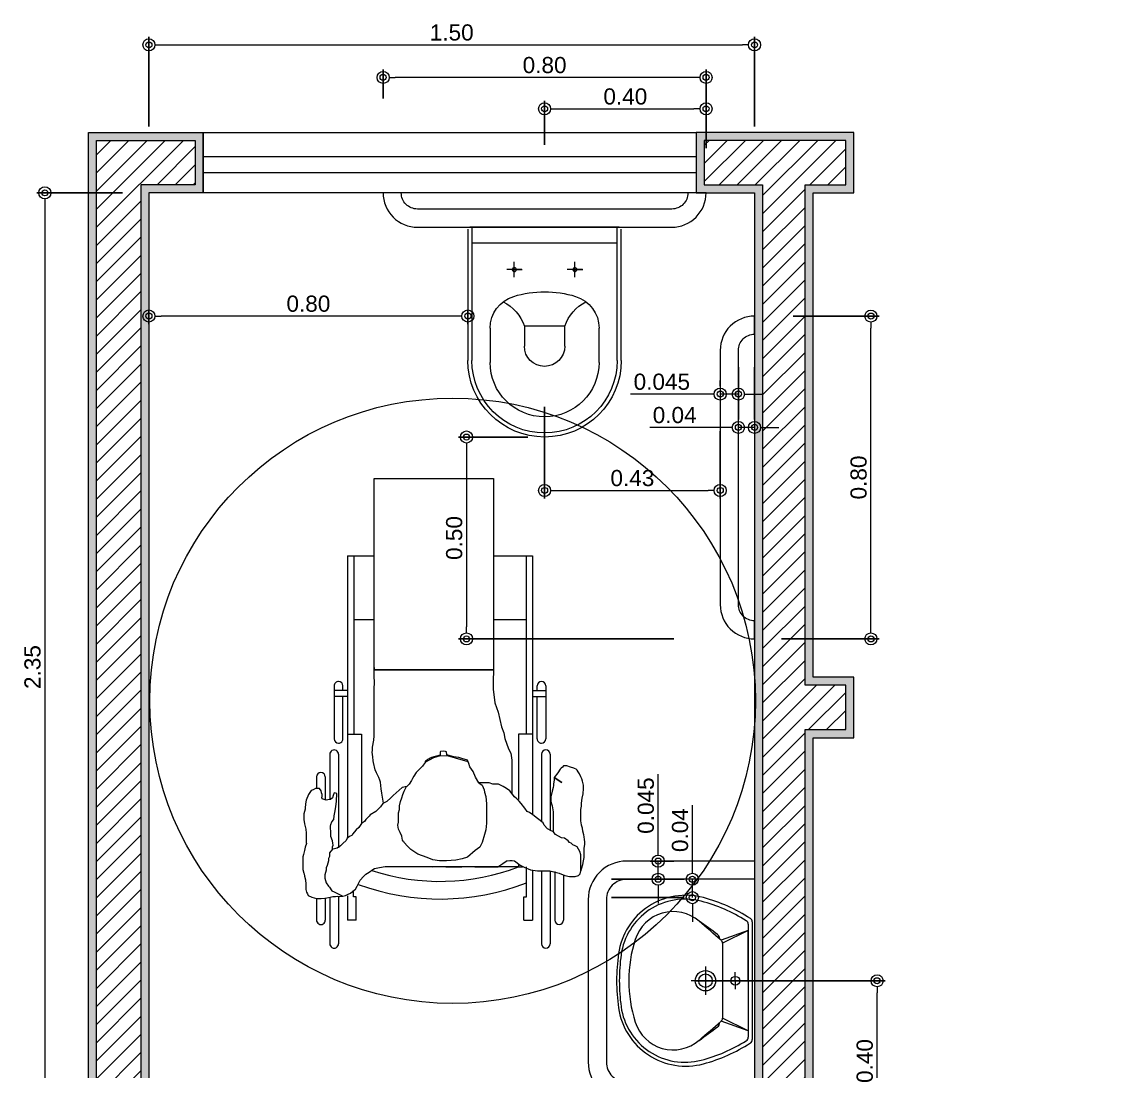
# Model space of a CAD drawing. Header units: millimetres. Extents: x 1.56 to 7.2, y 3.69 to 7.69.
# Drawn here: x 1.559 to 4.282, y 5.086 to 7.686 of the extents above; entities that cross this region are included whole.
import ezdxf

# ---------------------------------------------------------------- set-up
doc = ezdxf.new("R2010")
doc.units = ezdxf.units.MM
doc.header["$LTSCALE"] = 0.02
doc.header["$PDMODE"] = 34
doc.header["$PDSIZE"] = -3
doc.layers.add('contorno parede', color=7, linetype='Continuous', lineweight=13)
doc.layers.add('correções-01-06', color=250, linetype='Continuous', lineweight=0)
doc.styles.get("Standard").update_dxf_attribs({"font": 'ARIAL.TTF'})
doc.dimstyles.new('Copy of ISO-25', dxfattribs={"dimtxt": 0.04, "dimasz": 0.03, "dimexe": 0.02, "dimexo": 0.2, "dimgap": 0.01, "dimtad": 1, "dimzin": 1, "dimdsep": 46, "dimtxsty": 'Standard', "dimblk": 'ORIGIN2', "dimcen": 0.03, "dimadec": 0, "dimazin": 0, "dimtfac": 1, "dimtmove": 0, "dimatfit": 3, "dimldrblk": 'ORIGIN2', "dimfxl": 1, "dimlwd": 5, "dimarcsym": 0})

# ---------------------------------------------------------------- blocks, each defined once
blk = doc.blocks.new('_Origin2')
at = {"layer": 'contorno parede', "color": 0, "lineweight": -2}
blk.add_line((-0.5, 0), (-1, 0), dxfattribs=at)
for radius in [0.5, 0.25]:
    blk.add_circle((0, 0), radius, dxfattribs=at)
blk = doc.blocks.new('*D23')
at = {"layer": 'correções-01-06', "color": 0, "lineweight": -2}
for p, q in [((3.2287, 5.3098), (3.6974, 5.3098)), ((3.6215, 4.9121), (3.6974, 4.9121))]:
    blk.add_line(p, q, dxfattribs=at)
at = {"layer": 'correções-01-06', "color": 0, "lineweight": 5}
blk.add_line((3.6774, 4.9421), (3.6774, 5.2798), dxfattribs=at)
at = {"layer": 'Defpoints', "color": 0}
for p in [(3.0287, 5.3098), (3.6774, 5.3098), (3.4215, 4.9121)]:
    blk.add_point(p, dxfattribs=at)
at = {"layer": 'correções-01-06', "color": 0, "lineweight": 5, "xscale": 0.03, "yscale": 0.03, "zscale": 0.03}
for p, rotation in [((3.6774, 5.3098), 90), ((3.6774, 4.9121), 270)]:
    blk.add_blockref('_Origin2', p, dxfattribs=dict(at, rotation=rotation))
at = {"layer": 'correções-01-06', "color": 0, "lineweight": 20, "insert": (3.647, 5.1109), "char_height": 0.04, "attachment_point": 5, "rotation": 90}
blk.add_mtext('0.40', dxfattribs=at)
blk = doc.blocks.new('*D22')
at = {"layer": 'correções-01-06', "color": 0, "lineweight": -2}
for p, q in [((1.8086, 7.2621), (1.5962, 7.2621)), ((1.7709, 4.9121), (1.5962, 4.9121))]:
    blk.add_line(p, q, dxfattribs=at)
at = {"layer": 'correções-01-06', "color": 0, "lineweight": 5}
blk.add_line((1.6162, 7.2321), (1.6162, 4.9421), dxfattribs=at)
at = {"layer": 'Defpoints', "color": 0}
for p in [(2.0086, 7.2621), (1.6162, 4.9121), (1.9709, 4.9121)]:
    blk.add_point(p, dxfattribs=at)
at = {"layer": 'correções-01-06', "color": 0, "lineweight": 5, "xscale": 0.03, "yscale": 0.03, "zscale": 0.03}
for p, rotation in [((1.6162, 7.2621), 90), ((1.6162, 4.9121), 270)]:
    blk.add_blockref('_Origin2', p, dxfattribs=dict(at, rotation=rotation))
at = {"layer": 'correções-01-06', "color": 0, "lineweight": 20, "insert": (1.5857, 6.0871), "char_height": 0.04, "attachment_point": 5, "rotation": 90}
blk.add_mtext('2.35', dxfattribs=at)
blk = doc.blocks.new('*D19')
at = {"layer": 'correções-01-06', "color": 0, "lineweight": -2}
for p, q in [((3.3339, 6.8303), (3.3339, 6.7009)), ((3.3739, 6.8303), (3.3739, 6.7009))]:
    blk.add_line(p, q, dxfattribs=at)
at = {"layer": 'correções-01-06', "color": 0, "lineweight": 5}
for p, q in [((3.3039, 6.6809), (3.1142, 6.6809)), ((3.3739, 6.6809), (3.3339, 6.6809)), ((3.4039, 6.6809), (3.4339, 6.6809))]:
    blk.add_line(p, q, dxfattribs=at)
at = {"layer": 'Defpoints', "color": 0}
for p in [(3.3739, 6.6809), (3.3339, 6.6303), (3.3739, 6.6303)]:
    blk.add_point(p, dxfattribs=at)
at = {"layer": 'correções-01-06', "color": 0, "lineweight": 5, "xscale": 0.03, "yscale": 0.03, "zscale": 0.03}
blk.add_blockref('_Origin2', (3.3339, 6.6809), dxfattribs=at)
at = {"layer": 'correções-01-06', "color": 0, "lineweight": 5, "xscale": 0.03, "yscale": 0.03, "zscale": 0.03, "rotation": 180}
blk.add_blockref('_Origin2', (3.3739, 6.6809), dxfattribs=at)
at = {"layer": 'correções-01-06', "color": 0, "lineweight": 20, "insert": (3.1761, 6.7113), "char_height": 0.04, "attachment_point": 5}
blk.add_mtext('0.04', dxfattribs=at)
blk = doc.blocks.new('*D18')
at = {"layer": 'correções-01-06', "color": 0, "lineweight": -2}
for p, q in [((3.2889, 6.7974), (3.2889, 6.7835)), ((3.3339, 6.7974), (3.3339, 6.7835))]:
    blk.add_line(p, q, dxfattribs=at)
at = {"layer": 'correções-01-06', "color": 0, "lineweight": 5}
for p, q in [((3.2589, 6.7635), (3.0667, 6.7635)), ((3.3339, 6.7635), (3.2889, 6.7635)), ((3.3639, 6.7635), (3.3939, 6.7635))]:
    blk.add_line(p, q, dxfattribs=at)
at = {"layer": 'Defpoints', "color": 0}
for p in [(3.3339, 6.7635), (3.2889, 6.5974), (3.3339, 6.5974)]:
    blk.add_point(p, dxfattribs=at)
at = {"layer": 'correções-01-06', "color": 0, "lineweight": 5, "xscale": 0.03, "yscale": 0.03, "zscale": 0.03}
blk.add_blockref('_Origin2', (3.2889, 6.7635), dxfattribs=at)
at = {"layer": 'correções-01-06', "color": 0, "lineweight": 5, "xscale": 0.03, "yscale": 0.03, "zscale": 0.03, "rotation": 180}
blk.add_blockref('_Origin2', (3.3339, 6.7635), dxfattribs=at)
at = {"layer": 'correções-01-06', "color": 0, "lineweight": 20, "insert": (3.1443, 6.7939), "char_height": 0.04, "attachment_point": 5}
blk.add_mtext('0.045', dxfattribs=at)
blk = doc.blocks.new('*D17')
at = {"layer": 'correções-01-06', "color": 0, "lineweight": -2}
for p, q in [((3.4696, 6.9568), (3.6822, 6.9568)), ((3.4406, 6.1568), (3.6822, 6.1568))]:
    blk.add_line(p, q, dxfattribs=at)
at = {"layer": 'correções-01-06', "color": 0, "lineweight": 5}
blk.add_line((3.6622, 6.1868), (3.6622, 6.9268), dxfattribs=at)
at = {"layer": 'Defpoints', "color": 0}
for p in [(3.2696, 6.9568), (3.6622, 6.9568), (3.2406, 6.1568)]:
    blk.add_point(p, dxfattribs=at)
at = {"layer": 'correções-01-06', "color": 0, "lineweight": 5, "xscale": 0.03, "yscale": 0.03, "zscale": 0.03}
for p, rotation in [((3.6622, 6.9568), 90), ((3.6622, 6.1568), 270)]:
    blk.add_blockref('_Origin2', p, dxfattribs=dict(at, rotation=rotation))
at = {"layer": 'correções-01-06', "color": 0, "lineweight": 20, "insert": (3.6318, 6.5568), "char_height": 0.04, "attachment_point": 5, "rotation": 90}
blk.add_mtext('0.80', dxfattribs=at)
blk = doc.blocks.new('*D16')
at = {"layer": 'correções-01-06', "color": 0, "lineweight": -2}
for p, q in [((2.8539, 6.7321), (2.8539, 6.5047)), ((3.2889, 6.6718), (3.2889, 6.5047))]:
    blk.add_line(p, q, dxfattribs=at)
at = {"layer": 'correções-01-06', "color": 0, "lineweight": 5}
blk.add_line((2.8839, 6.5247), (3.2589, 6.5247), dxfattribs=at)
at = {"layer": 'Defpoints', "color": 0}
for p in [(2.8539, 6.9321), (3.2889, 6.8718), (3.2889, 6.5247)]:
    blk.add_point(p, dxfattribs=at)
at = {"layer": 'correções-01-06', "color": 0, "lineweight": 5, "xscale": 0.03, "yscale": 0.03, "zscale": 0.03, "rotation": 180}
blk.add_blockref('_Origin2', (2.8539, 6.5247), dxfattribs=at)
at = {"layer": 'correções-01-06', "color": 0, "lineweight": 5, "xscale": 0.03, "yscale": 0.03, "zscale": 0.03}
blk.add_blockref('_Origin2', (3.2889, 6.5247), dxfattribs=at)
at = {"layer": 'correções-01-06', "color": 0, "lineweight": 20, "insert": (3.0714, 6.5552), "char_height": 0.04, "attachment_point": 5}
blk.add_mtext('0.43', dxfattribs=at)
blk = doc.blocks.new('A$C468D35BB')
at = {"layer": 'correções-01-06'}
for p, q in [((0, 0.005), (0, 0.375)), ((0, 0.37), (0.33, 0.37)), ((0.005, 0.38), (0.33, 0.38)), ((0.04, 0.01), (0.04, 0.37)), ((0.2503, 0.325), (0.335, 0.325)), ((0.105, 0.2461), (0.105, 0.2839)), ((0.1239, 0.265), (0.0861, 0.265)), ((0.105, 0.265), (0.105, 0.2455)), ((0.245, 0.14), (0.245, 0.24)), ((0.245, 0.24), (0.295, 0.24)), ((0.295, 0.14), (0.245, 0.14)), ((0.1241, 0.115), (0.0859, 0.115)), ((0.105, 0.0959), (0.105, 0.1341)), ((0.105, 0.115), (0.105, 0.095)), ((0.335, 0.055), (0.2503, 0.055)), ((0.33, 0.01), (0, 0.01)), ((0.33, 0), (0.005, 0))]:
    blk.add_line(p, q, dxfattribs=at)
for centre in [(0.105, 0.265), (0.105, 0.115)]:
    blk.add_circle(centre, 0.005, dxfattribs=at)
for centre, radius, start, end in [((0.33, 0.19), 0.19, 270, 90), ((0.33, 0.19), 0.18, 270, 90), ((0.2503, 0.2425), 0.0825, 90, 163.0355), ((0.335, 0.19), 0.135, 270, 90), ((0.2798, 0.3408), 0.1066, 206.9395, 250.9647), ((0.4224, 0.19), 0.2624, 163.0355, 196.9645), ((0.295, 0.19), 0.05, 270, 90), ((0.2798, 0.0392), 0.1066, 109.0353, 153.0605), ((0.2503, 0.1375), 0.0825, 196.9645, 270)]:
    blk.add_arc(centre, radius, start, end, dxfattribs=at)
blk = doc.blocks.new('*D15')
at = {"layer": 'correções-01-06', "color": 0, "lineweight": -2}
for p, q in [((2.8128, 6.6571), (2.6405, 6.6571)), ((3.1739, 6.1568), (2.6405, 6.1568))]:
    blk.add_line(p, q, dxfattribs=at)
at = {"layer": 'correções-01-06', "color": 0, "lineweight": 5}
blk.add_line((2.6605, 6.6271), (2.6605, 6.1868), dxfattribs=at)
at = {"layer": 'Defpoints', "color": 0}
for p in [(3.0128, 6.6571), (2.6605, 6.1568), (3.3739, 6.1568)]:
    blk.add_point(p, dxfattribs=at)
at = {"layer": 'correções-01-06', "color": 0, "lineweight": 5, "xscale": 0.03, "yscale": 0.03, "zscale": 0.03}
for p, rotation in [((2.6605, 6.6571), 90), ((2.6605, 6.1568), 270)]:
    blk.add_blockref('_Origin2', p, dxfattribs=dict(at, rotation=rotation))
at = {"layer": 'correções-01-06', "color": 0, "lineweight": 20, "insert": (2.6301, 6.4069), "char_height": 0.04, "attachment_point": 5, "rotation": 90}
blk.add_mtext('0.50', dxfattribs=at)
blk = doc.blocks.new('*D14')
at = {"layer": 'correções-01-06', "color": 0, "lineweight": 5}
for p, q in [((3.2199, 5.5912), (3.2199, 5.7449)), ((3.2199, 5.5157), (3.2199, 5.5612)), ((3.2199, 5.4857), (3.2199, 5.4557))]:
    blk.add_line(p, q, dxfattribs=at)
at = {"layer": 'correções-01-06', "color": 0, "lineweight": -2}
for p, q in [((3.0199, 5.5612), (3.1999, 5.5612)), ((3.0199, 5.5157), (3.1999, 5.5157))]:
    blk.add_line(p, q, dxfattribs=at)
at = {"layer": 'Defpoints', "color": 0}
for p in [(3.2199, 5.5612), (3.2199, 5.5612), (3.2199, 5.5157)]:
    blk.add_point(p, dxfattribs=at)
at = {"layer": 'correções-01-06', "color": 0, "lineweight": 5, "xscale": 0.03, "yscale": 0.03, "zscale": 0.03}
for p, rotation in [((3.2199, 5.5612), 270), ((3.2199, 5.5157), 90)]:
    blk.add_blockref('_Origin2', p, dxfattribs=dict(at, rotation=rotation))
at = {"layer": 'correções-01-06', "color": 0, "lineweight": 20, "insert": (3.1895, 5.683), "char_height": 0.04, "attachment_point": 5, "rotation": 90}
blk.add_mtext('0.04', dxfattribs=at)
blk = doc.blocks.new('*D13')
at = {"layer": 'correções-01-06', "color": 0, "lineweight": 5}
for p, q in [((3.1352, 5.6362), (3.1352, 5.8214)), ((3.1352, 5.5612), (3.1352, 5.6062)), ((3.1352, 5.5312), (3.1352, 5.5012))]:
    blk.add_line(p, q, dxfattribs=at)
at = {"layer": 'correções-01-06', "color": 0, "lineweight": -2}
for p, q in [((3.1739, 5.6062), (3.1152, 5.6062)), ((3.1739, 5.5612), (3.1152, 5.5612))]:
    blk.add_line(p, q, dxfattribs=at)
at = {"layer": 'Defpoints', "color": 0}
for p in [(3.1352, 5.6062), (3.3739, 5.6062), (3.3739, 5.5612)]:
    blk.add_point(p, dxfattribs=at)
at = {"layer": 'correções-01-06', "color": 0, "lineweight": 5, "xscale": 0.03, "yscale": 0.03, "zscale": 0.03}
for p, rotation in [((3.1352, 5.6062), 270), ((3.1352, 5.5612), 90)]:
    blk.add_blockref('_Origin2', p, dxfattribs=dict(at, rotation=rotation))
at = {"layer": 'correções-01-06', "color": 0, "lineweight": 20, "insert": (3.1048, 5.7438), "char_height": 0.04, "attachment_point": 5, "rotation": 90}
blk.add_mtext('0.045', dxfattribs=at)
blk = doc.blocks.new('*D12')
at = {"layer": 'correções-01-06', "color": 0, "lineweight": -2}
for p, q in [((1.8739, 7.4263), (1.8739, 7.6489)), ((3.3739, 7.4263), (3.3739, 7.6489))]:
    blk.add_line(p, q, dxfattribs=at)
at = {"layer": 'correções-01-06', "color": 0, "lineweight": 5}
blk.add_line((1.9039, 7.6289), (3.3439, 7.6289), dxfattribs=at)
at = {"layer": 'Defpoints', "color": 0}
for p in [(3.3739, 7.6289), (1.8739, 7.2263), (3.3739, 7.2263)]:
    blk.add_point(p, dxfattribs=at)
at = {"layer": 'correções-01-06', "color": 0, "lineweight": 5, "xscale": 0.03, "yscale": 0.03, "zscale": 0.03, "rotation": 180}
blk.add_blockref('_Origin2', (1.8739, 7.6289), dxfattribs=at)
at = {"layer": 'correções-01-06', "color": 0, "lineweight": 5, "xscale": 0.03, "yscale": 0.03, "zscale": 0.03}
blk.add_blockref('_Origin2', (3.3739, 7.6289), dxfattribs=at)
at = {"layer": 'correções-01-06', "color": 0, "lineweight": 20, "insert": (2.6239, 7.6594), "char_height": 0.04, "attachment_point": 5}
blk.add_mtext('1.50', dxfattribs=at)
blk = doc.blocks.new('*D11')
at = {"layer": 'correções-01-06', "color": 0, "lineweight": -2}
for p, q in [((2.4539, 7.4963), (2.4539, 7.5682)), ((3.2539, 7.3727), (3.2539, 7.5682))]:
    blk.add_line(p, q, dxfattribs=at)
at = {"layer": 'correções-01-06', "color": 0, "lineweight": 5}
blk.add_line((3.2239, 7.5482), (2.4839, 7.5482), dxfattribs=at)
at = {"layer": 'Defpoints', "color": 0}
for p in [(2.4539, 7.5482), (2.4539, 7.2963), (3.2539, 7.1727)]:
    blk.add_point(p, dxfattribs=at)
at = {"layer": 'correções-01-06', "color": 0, "lineweight": 5, "xscale": 0.03, "yscale": 0.03, "zscale": 0.03, "rotation": 180}
blk.add_blockref('_Origin2', (2.4539, 7.5482), dxfattribs=at)
at = {"layer": 'correções-01-06', "color": 0, "lineweight": 5, "xscale": 0.03, "yscale": 0.03, "zscale": 0.03}
blk.add_blockref('_Origin2', (3.2539, 7.5482), dxfattribs=at)
at = {"layer": 'correções-01-06', "color": 0, "lineweight": 20, "insert": (2.8539, 7.5786), "char_height": 0.04, "attachment_point": 5}
blk.add_mtext('0.80', dxfattribs=at)
blk = doc.blocks.new('*D10')
at = {"layer": 'correções-01-06', "color": 0, "lineweight": -2}
for p, q in [((1.8739, 6.9721), (1.8739, 6.9369)), ((2.6639, 6.9721), (2.6639, 6.9369))]:
    blk.add_line(p, q, dxfattribs=at)
at = {"layer": 'correções-01-06', "color": 0, "lineweight": 5}
blk.add_line((2.6339, 6.9569), (1.9039, 6.9569), dxfattribs=at)
at = {"layer": 'Defpoints', "color": 0}
for p in [(1.8739, 7.1721), (2.6639, 7.1721), (1.8739, 6.9569)]:
    blk.add_point(p, dxfattribs=at)
at = {"layer": 'correções-01-06', "color": 0, "lineweight": 5, "xscale": 0.03, "yscale": 0.03, "zscale": 0.03, "rotation": 180}
blk.add_blockref('_Origin2', (1.8739, 6.9569), dxfattribs=at)
at = {"layer": 'correções-01-06', "color": 0, "lineweight": 5, "xscale": 0.03, "yscale": 0.03, "zscale": 0.03}
blk.add_blockref('_Origin2', (2.6639, 6.9569), dxfattribs=at)
at = {"layer": 'correções-01-06', "color": 0, "lineweight": 20, "insert": (2.2689, 6.9873), "char_height": 0.04, "attachment_point": 5}
blk.add_mtext('0.80', dxfattribs=at)
blk = doc.blocks.new('*D9')
at = {"layer": 'correções-01-06', "color": 0, "lineweight": -2}
for p, q in [((2.8539, 7.3814), (2.8539, 7.4904)), ((3.2539, 7.4664), (3.2539, 7.4904))]:
    blk.add_line(p, q, dxfattribs=at)
at = {"layer": 'correções-01-06', "color": 0, "lineweight": 5}
blk.add_line((2.8839, 7.4704), (3.2239, 7.4704), dxfattribs=at)
at = {"layer": 'Defpoints', "color": 0}
for p in [(3.2539, 7.4704), (3.2539, 7.2664), (2.8539, 7.1814)]:
    blk.add_point(p, dxfattribs=at)
at = {"layer": 'correções-01-06', "color": 0, "lineweight": 5, "xscale": 0.03, "yscale": 0.03, "zscale": 0.03, "rotation": 180}
blk.add_blockref('_Origin2', (2.8539, 7.4704), dxfattribs=at)
at = {"layer": 'correções-01-06', "color": 0, "lineweight": 5, "xscale": 0.03, "yscale": 0.03, "zscale": 0.03}
blk.add_blockref('_Origin2', (3.2539, 7.4704), dxfattribs=at)
at = {"layer": 'correções-01-06', "color": 0, "lineweight": 20, "insert": (3.0539, 7.5008), "char_height": 0.04, "attachment_point": 5}
blk.add_mtext('0.40', dxfattribs=at)

msp = doc.modelspace()

# ---------------------------------------------------------------- hatches: boundary and pattern name
at = {"layer": 'correções-01-06', "lineweight": 20}
h = msp.add_hatch(dxfattribs=at)
h.set_pattern_fill('ANSI31', color=256, scale=0.01, style=0)
h.set_pattern_definition([(45, (33.338165, -28.491035), (-0.02245064, 0.02245064), [])])
h.paths.add_polyline_path([(3.4995, 7.2821), (3.5999, 7.2821), (3.5999, 7.3921), (3.2494, 7.3921), (3.2494, 7.2821), (3.3939, 7.2821), (3.3939, 4.8921), (2.9409, 4.8921), (2.9409, 4.7821), (3.5999, 4.7821), (3.5999, 4.8921), (3.4995, 4.8921), (3.4995, 5.9321), (3.5999, 5.9321), (3.5999, 6.0421), (3.4995, 6.0421)])
h.paths.add_polyline_path([(1.8539, 7.2821), (1.9886, 7.2821), (1.9886, 7.3921), (1.7439, 7.3921), (1.7439, 4.7821), (1.9009, 4.7821), (1.9009, 4.8921), (1.8539, 4.8921)])
h.paths.add_polyline_path([(4.4885, 6.3426), (4.3785, 6.3426), (4.3785, 4.3826), (4.4885, 4.3826)])
h.paths.add_polyline_path([(4.4885, 7.5426), (4.3785, 7.5426), (4.3785, 6.9826), (4.4885, 6.9826)])
h.paths.add_polyline_path([(6.9885, 7.6426), (4.3785, 7.6426), (4.3785, 7.5826), (6.9885, 7.5826)])
h.paths.add_polyline_path([(6.9885, 7.5426), (6.8785, 7.5426), (6.8785, 4.3826), (6.9885, 4.3826)])
h.paths.add_polyline_path([(6.9885, 4.3426), (4.3785, 4.3426), (4.3785, 4.2826), (6.9885, 4.2826)])
h = msp.add_hatch(color=256, dxfattribs=at)
h.paths.add_polyline_path([(2.0086, 7.4121), (1.7239, 7.4121), (1.7239, 4.7621), (1.9209, 4.7621), (1.9209, 4.9121), (1.8739, 4.9121), (1.8739, 7.2621), (2.0086, 7.2621)])
h.paths.add_polyline_path([(1.9886, 7.2821), (1.8539, 7.2821), (1.8539, 4.8921), (1.9009, 4.8921), (1.9009, 4.7821), (1.7439, 4.7821), (1.7439, 7.3921), (1.9886, 7.3921)], flags=16)
h = msp.add_hatch(color=256, dxfattribs=at)
h.paths.add_polyline_path([(3.6199, 7.4121), (3.2294, 7.4121), (3.2294, 7.2621), (3.2539, 7.2621), (3.3739, 7.2621), (3.3739, 6.0627, -0.019745), (3.3762, 6.0035, -0.019745), (3.3739, 5.9443), (3.3739, 4.9121), (2.9209, 4.9121), (2.9209, 4.7621), (3.6199, 4.7621), (3.6199, 4.9121), (3.5195, 4.9121), (3.5195, 5.9121), (3.6199, 5.9121), (3.6199, 6.0621), (3.5195, 6.0621), (3.5195, 7.2621), (3.6199, 7.2621)])
h.paths.add_polyline_path([(3.5999, 7.3921), (3.5999, 7.2821), (3.4995, 7.2821), (3.4995, 6.0421), (3.5999, 6.0421), (3.5999, 5.9321), (3.4995, 5.9321), (3.4995, 4.8921), (3.5999, 4.8921), (3.5999, 4.7821), (2.9409, 4.7821), (2.9409, 4.8921), (3.3939, 4.8921), (3.3939, 7.2821), (3.2494, 7.2821), (3.2494, 7.3921)], flags=16)

# ---------------------------------------------------------------- linework, layer by layer
for p, q in [((2.432, 6.5545), (2.7274, 6.5545)), ((2.432, 6.0806), (2.432, 6.5545)), ((2.7274, 6.5545), (2.7274, 6.0806)), ((2.3655, 6.3624), (2.3655, 6.0292)), ((2.3655, 6.3624), (2.432, 6.3624)), ((2.3818, 6.3624), (2.3818, 5.9208)), ((2.7274, 6.3624), (2.8243, 6.3624)), ((2.808, 6.3624), (2.808, 5.9208)), ((2.8243, 6.3624), (2.8243, 6.0292)), ((2.432, 6.204), (2.3818, 6.204)), ((2.808, 6.204), (2.7274, 6.204)), ((2.432, 6.0862), (2.4322, 6.0805)), ((2.432, 6.0749), (2.432, 6.0862)), ((2.7274, 6.0806), (2.432, 6.0806)), ((2.432, 6.0635), (2.432, 6.0749)), ((2.4322, 6.0805), (2.4494, 6.0805)), ((2.4494, 6.0805), (2.4657, 6.0805)), ((2.4657, 6.0805), (2.5065, 6.0805)), ((2.5065, 6.0805), (2.5419, 6.0805)), ((2.5419, 6.0805), (2.5536, 6.0805)), ((2.5536, 6.0805), (2.5629, 6.0805)), ((2.5629, 6.0805), (2.5797, 6.0806)), ((2.5797, 6.0806), (2.7274, 6.0806)), ((2.7273, 6.0713), (2.7269, 6.0601)), ((2.7274, 6.0806), (2.7271, 6.0766)), ((2.7271, 6.0766), (2.7273, 6.0713)), ((2.4325, 6.0494), (2.432, 6.0635)), ((2.432, 6.0323), (2.4325, 6.0494)), ((2.7269, 6.0445), (2.7264, 6.0322)), ((2.7269, 6.0601), (2.7269, 6.0541)), ((2.7269, 6.0541), (2.7269, 6.0445)), ((2.3327, 6.0402), (2.3327, 5.9091)), ((2.3655, 6.0292), (2.3327, 6.0292)), ((2.3545, 6.0292), (2.3545, 6.0402)), ((2.3655, 6.0292), (2.3655, 5.8905)), ((2.432, 6.0238), (2.432, 6.0323)), ((2.432, 6.0068), (2.432, 6.0238)), ((2.7264, 6.0322), (2.7303, 5.9983)), ((2.8243, 6.0292), (2.8243, 5.8241)), ((2.8243, 6.0292), (2.8571, 6.0292)), ((2.8352, 6.0292), (2.8352, 6.0402)), ((2.8571, 6.0402), (2.8571, 5.9091)), ((2.3655, 6.0141), (2.3327, 6.0141)), ((2.3545, 5.9091), (2.3545, 6.0141)), ((2.432, 5.9926), (2.432, 6.0068)), ((2.432, 5.9756), (2.432, 5.9926)), ((2.7303, 5.9983), (2.7388, 5.9756)), ((2.8243, 6.0141), (2.8571, 6.0141)), ((2.8352, 5.9091), (2.8352, 6.0141)), ((2.432, 5.9642), (2.432, 5.9756)), ((2.432, 5.9557), (2.432, 5.9642)), ((2.7388, 5.9756), (2.7473, 5.9387)), ((2.432, 5.9415), (2.432, 5.9557)), ((2.432, 5.9358), (2.432, 5.9415)), ((2.432, 5.9245), (2.432, 5.9358)), ((2.7473, 5.9387), (2.753, 5.9245)), ((2.3655, 5.9208), (2.4007, 5.9208)), ((2.4007, 5.9208), (2.4007, 5.9045)), ((2.4007, 5.907), (2.4007, 5.6992)), ((2.431, 5.9063), (2.4321, 5.917)), ((2.4321, 5.917), (2.432, 5.9245)), ((2.753, 5.9245), (2.7558, 5.9103)), ((2.7558, 5.9103), (2.7644, 5.8847)), ((2.7891, 5.9208), (2.7891, 5.7586)), ((2.8243, 5.9208), (2.7891, 5.9208)), ((2.3655, 5.8905), (2.3655, 5.8227)), ((2.4272, 5.8762), (2.4277, 5.8802)), ((2.4277, 5.8883), (2.431, 5.9063)), ((2.4277, 5.8802), (2.4277, 5.8883)), ((2.7644, 5.8847), (2.77, 5.8734)), ((2.3218, 5.8709), (2.3218, 5.8577)), ((2.3218, 5.8586), (2.3218, 5.7589)), ((2.3436, 5.8709), (2.3436, 5.8512)), ((2.3436, 5.8586), (2.3436, 5.6393)), ((2.4285, 5.8649), (2.4272, 5.8762)), ((2.4292, 5.8544), (2.4285, 5.8649)), ((2.4298, 5.8508), (2.4292, 5.8544)), ((2.5581, 5.851), (2.5796, 5.8626)), ((2.5591, 5.854), (2.5582, 5.8537)), ((2.5582, 5.8537), (2.5582, 5.8509)), ((2.5616, 5.8552), (2.5591, 5.854)), ((2.564, 5.8577), (2.5616, 5.8552)), ((2.5677, 5.8597), (2.564, 5.8577)), ((2.5706, 5.8617), (2.5677, 5.8597)), ((2.5739, 5.863), (2.5706, 5.8617)), ((2.5952, 5.8691), (2.5739, 5.863)), ((2.5796, 5.8626), (2.5964, 5.8679)), ((2.5961, 5.8782), (2.5951, 5.8764)), ((2.5951, 5.8764), (2.5951, 5.8735)), ((2.5951, 5.8735), (2.5952, 5.8691)), ((2.6034, 5.8789), (2.5961, 5.8782)), ((2.5964, 5.8679), (2.6147, 5.8669)), ((2.6086, 5.8779), (2.6034, 5.8789)), ((2.6112, 5.8772), (2.6086, 5.8779)), ((2.6119, 5.8699), (2.6112, 5.8772)), ((2.6177, 5.8679), (2.6119, 5.8699)), ((2.6147, 5.8669), (2.6326, 5.8623)), ((2.6291, 5.865), (2.6177, 5.8679)), ((2.6412, 5.8627), (2.6291, 5.865)), ((2.6326, 5.8623), (2.6642, 5.8531)), ((2.6492, 5.8608), (2.6412, 5.8627)), ((2.6631, 5.8565), (2.6492, 5.8608)), ((2.6659, 5.8481), (2.6631, 5.8565)), ((2.77, 5.8734), (2.7729, 5.8564)), ((2.7729, 5.8564), (2.7729, 5.8479)), ((2.8462, 5.8709), (2.8462, 5.8421)), ((2.868, 5.8709), (2.868, 5.819)), ((2.3655, 5.8333), (2.3655, 5.663)), ((2.4345, 5.8323), (2.4298, 5.8508)), ((2.4377, 5.8252), (2.4345, 5.8323)), ((2.5355, 5.8254), (2.5299, 5.8169)), ((2.5384, 5.8282), (2.5355, 5.8254)), ((2.5469, 5.8367), (2.5384, 5.8282)), ((2.5512, 5.8413), (2.5469, 5.8367)), ((2.5531, 5.8441), (2.5512, 5.8413)), ((2.5582, 5.8509), (2.5531, 5.8441)), ((2.6688, 5.8396), (2.6659, 5.8481)), ((2.6773, 5.8282), (2.6688, 5.8396)), ((2.6829, 5.8141), (2.6773, 5.8282)), ((2.7729, 5.8479), (2.7729, 5.8365)), ((2.7729, 5.8365), (2.7729, 5.8252)), ((2.8243, 5.8261), (2.8243, 5.7209)), ((2.8462, 5.8429), (2.8462, 5.704)), ((2.868, 5.8261), (2.868, 5.6823)), ((2.8922, 5.8337), (2.8865, 5.8252)), ((2.895, 5.8365), (2.8922, 5.8337)), ((2.8979, 5.8393), (2.895, 5.8365)), ((2.9007, 5.8422), (2.8979, 5.8393)), ((2.9092, 5.8422), (2.9007, 5.8422)), ((2.9178, 5.8393), (2.9092, 5.8422)), ((2.9263, 5.8365), (2.9178, 5.8393)), ((2.9277, 5.8358), (2.9263, 5.8365)), ((2.932, 5.8337), (2.9277, 5.8358)), ((2.9345, 5.8315), (2.932, 5.8337)), ((2.9372, 5.8272), (2.9345, 5.8315)), ((2.9405, 5.8223), (2.9372, 5.8272)), ((2.289, 5.8148), (2.289, 5.7872)), ((2.3108, 5.8147), (2.3108, 5.7577)), ((2.4434, 5.8138), (2.4377, 5.8252)), ((2.4455, 5.8068), (2.4434, 5.8138)), ((2.4471, 5.8019), (2.4455, 5.8068)), ((2.449, 5.7854), (2.4471, 5.8019)), ((2.5242, 5.8056), (2.5185, 5.7971)), ((2.527, 5.8112), (2.5242, 5.8056)), ((2.5299, 5.8169), (2.527, 5.8112)), ((2.6914, 5.7999), (2.6829, 5.8141)), ((2.6914, 5.7999), (2.6991, 5.7948)), ((2.7028, 5.7999), (2.6914, 5.7999)), ((2.7169, 5.7999), (2.7028, 5.7999)), ((2.7255, 5.7971), (2.7169, 5.7999)), ((2.7729, 5.8252), (2.7729, 5.8195)), ((2.7729, 5.8195), (2.7729, 5.811)), ((2.7729, 5.811), (2.7729, 5.8024)), ((2.7729, 5.8024), (2.7729, 5.7968)), ((2.8775, 5.8067), (2.8759, 5.7975)), ((2.878, 5.8138), (2.8775, 5.8067)), ((2.8865, 5.8252), (2.878, 5.8138)), ((2.8965, 5.8009), (2.878, 5.8138)), ((2.878, 5.8138), (2.8965, 5.8009)), ((2.9436, 5.8147), (2.9405, 5.8223)), ((2.9441, 5.8133), (2.9436, 5.8147)), ((2.9459, 5.8105), (2.9441, 5.8133)), ((2.9478, 5.8043), (2.9459, 5.8105)), ((2.9501, 5.794), (2.9478, 5.8043)), ((2.2691, 5.7716), (2.2634, 5.7574)), ((2.2754, 5.7815), (2.2691, 5.7716)), ((2.2805, 5.7829), (2.2754, 5.7815)), ((2.2861, 5.7858), (2.2805, 5.7829)), ((2.289, 5.7858), (2.2861, 5.7858)), ((2.2918, 5.7858), (2.289, 5.7858)), ((2.2946, 5.7858), (2.2918, 5.7858)), ((2.2966, 5.7863), (2.2946, 5.7858)), ((2.3003, 5.7801), (2.2966, 5.7863)), ((2.3014, 5.776), (2.3003, 5.7801)), ((2.3014, 5.7753), (2.3014, 5.776)), ((2.3031, 5.7716), (2.3014, 5.7753)), ((2.3031, 5.7659), (2.3031, 5.7716)), ((2.3331, 5.7756), (2.33, 5.7687)), ((2.3391, 5.7739), (2.3331, 5.7756)), ((2.3389, 5.7544), (2.3391, 5.7739)), ((2.4507, 5.7745), (2.449, 5.7854)), ((2.4553, 5.7499), (2.4507, 5.7745)), ((2.5015, 5.7886), (2.4789, 5.7688)), ((2.5002, 5.7627), (2.503, 5.7712)), ((2.5129, 5.7914), (2.5015, 5.7886)), ((2.503, 5.7712), (2.5059, 5.7797)), ((2.5059, 5.7797), (2.5115, 5.7911)), ((2.5185, 5.7971), (2.5129, 5.7914)), ((2.6991, 5.7948), (2.7042, 5.783)), ((2.7042, 5.783), (2.7047, 5.7769)), ((2.7047, 5.7769), (2.7084, 5.7662)), ((2.7396, 5.7971), (2.7255, 5.7971)), ((2.751, 5.7914), (2.7396, 5.7971)), ((2.7595, 5.7858), (2.751, 5.7914)), ((2.768, 5.7801), (2.7595, 5.7858)), ((2.7793, 5.7659), (2.768, 5.7801)), ((2.7729, 5.7968), (2.7729, 5.7826)), ((2.7729, 5.7826), (2.7729, 5.7712)), ((2.8723, 5.7797), (2.8695, 5.7656)), ((2.8751, 5.7883), (2.8723, 5.7797)), ((2.8756, 5.7936), (2.8751, 5.7883)), ((2.8759, 5.7975), (2.8756, 5.7936)), ((2.9467, 5.7619), (2.9492, 5.7729)), ((2.9492, 5.7729), (2.9495, 5.778)), ((2.9495, 5.778), (2.9501, 5.7809)), ((2.9503, 5.7912), (2.9501, 5.794)), ((2.9501, 5.7809), (2.9503, 5.7912)), ((2.2618, 5.748), (2.2606, 5.7376)), ((2.2634, 5.7574), (2.2618, 5.748)), ((2.3021, 5.7644), (2.3031, 5.7659)), ((2.3031, 5.7603), (2.3021, 5.7644)), ((2.3131, 5.7569), (2.3031, 5.7603)), ((2.3172, 5.7583), (2.3131, 5.7569)), ((2.3235, 5.7592), (2.3172, 5.7583)), ((2.3286, 5.7631), (2.3235, 5.7592)), ((2.33, 5.7687), (2.3286, 5.7631)), ((2.3358, 5.7357), (2.3374, 5.7472)), ((2.3374, 5.7472), (2.3389, 5.7544)), ((2.4533, 5.7489), (2.4477, 5.7404)), ((2.4631, 5.754), (2.4533, 5.7489)), ((2.4732, 5.7631), (2.4631, 5.754)), ((2.4789, 5.7688), (2.4732, 5.7631)), ((2.4945, 5.7429), (2.4973, 5.7542)), ((2.4973, 5.7542), (2.5002, 5.7627)), ((2.7084, 5.7662), (2.7104, 5.7485)), ((2.7104, 5.7485), (2.7104, 5.74)), ((2.785, 5.7603), (2.7793, 5.7659)), ((2.7906, 5.7546), (2.785, 5.7603)), ((2.7963, 5.7489), (2.7906, 5.7546)), ((2.8048, 5.7376), (2.7963, 5.7489)), ((2.8695, 5.7656), (2.8695, 5.7599)), ((2.8695, 5.7599), (2.8695, 5.7542)), ((2.8695, 5.7542), (2.8712, 5.7481)), ((2.8712, 5.7481), (2.8723, 5.7429)), ((2.9451, 5.7494), (2.9467, 5.7619)), ((2.9451, 5.7424), (2.9451, 5.7494)), ((2.2578, 5.7235), (2.2576, 5.7094)), ((2.2606, 5.7348), (2.2578, 5.7235)), ((2.2606, 5.7376), (2.2606, 5.7348)), ((2.3315, 5.7093), (2.3331, 5.7184)), ((2.3331, 5.7184), (2.3343, 5.7263)), ((2.3343, 5.7263), (2.3358, 5.7357)), ((2.4193, 5.7178), (2.4108, 5.7093)), ((2.4222, 5.7206), (2.4193, 5.7178)), ((2.4363, 5.7291), (2.4222, 5.7206)), ((2.442, 5.7348), (2.4363, 5.7291)), ((2.4477, 5.7404), (2.442, 5.7348)), ((2.4917, 5.7258), (2.4945, 5.7343)), ((2.4917, 5.7173), (2.4917, 5.7258)), ((2.4917, 5.7031), (2.4917, 5.7173)), ((2.4945, 5.7343), (2.4945, 5.7429)), ((2.7104, 5.74), (2.7104, 5.7201)), ((2.7104, 5.7201), (2.7104, 5.7003)), ((2.8105, 5.7291), (2.8048, 5.7376)), ((2.8162, 5.7263), (2.8105, 5.7291)), ((2.8247, 5.7206), (2.8162, 5.7263)), ((2.836, 5.7121), (2.8247, 5.7206)), ((2.8723, 5.7429), (2.8751, 5.7287)), ((2.8751, 5.7287), (2.8751, 5.7258)), ((2.8751, 5.7258), (2.8751, 5.7201)), ((2.8751, 5.7201), (2.8751, 5.7145)), ((2.9433, 5.7343), (2.9451, 5.7424)), ((2.9433, 5.7173), (2.9433, 5.7343)), ((2.9434, 5.7048), (2.9433, 5.7173)), ((2.2576, 5.7094), (2.2589, 5.6984)), ((2.2589, 5.6984), (2.2606, 5.6923)), ((2.2606, 5.6923), (2.2624, 5.6855)), ((2.3238, 5.6927), (2.3242, 5.6967)), ((2.3238, 5.6869), (2.3238, 5.6927)), ((2.3242, 5.6967), (2.3269, 5.7033)), ((2.3269, 5.7033), (2.3315, 5.7093)), ((2.4006, 5.6994), (2.3935, 5.6892)), ((2.4076, 5.7046), (2.4006, 5.6994)), ((2.4108, 5.7093), (2.4076, 5.7046)), ((2.4904, 5.6957), (2.4917, 5.7031)), ((2.492, 5.6856), (2.4904, 5.6957)), ((2.7104, 5.7003), (2.7084, 5.6839)), ((2.8502, 5.7008), (2.836, 5.7121)), ((2.853, 5.6951), (2.8502, 5.7008)), ((2.8615, 5.6866), (2.853, 5.6951)), ((2.8751, 5.7145), (2.8751, 5.706)), ((2.8751, 5.706), (2.8751, 5.7003)), ((2.8751, 5.7003), (2.8751, 5.6946)), ((2.8751, 5.6946), (2.8751, 5.6889)), ((2.9449, 5.7018), (2.9434, 5.7048)), ((2.9452, 5.6949), (2.9449, 5.7018)), ((2.9479, 5.6877), (2.9452, 5.6949)), ((2.2624, 5.6855), (2.2634, 5.6753)), ((2.2634, 5.6753), (2.2634, 5.6668)), ((2.2634, 5.6668), (2.2634, 5.6612)), ((2.3242, 5.6803), (2.3238, 5.6869)), ((2.3247, 5.6683), (2.3242, 5.6803)), ((2.3247, 5.6669), (2.3247, 5.6683)), ((2.3282, 5.6567), (2.3247, 5.6669)), ((2.3652, 5.6628), (2.3626, 5.6577)), ((2.3723, 5.668), (2.3652, 5.6628)), ((2.3768, 5.6697), (2.3723, 5.668)), ((2.3781, 5.6731), (2.3768, 5.6697)), ((2.3871, 5.6834), (2.3781, 5.6731)), ((2.3935, 5.6892), (2.3871, 5.6834)), ((2.4962, 5.6772), (2.492, 5.6856)), ((2.5004, 5.668), (2.4962, 5.6772)), ((2.5021, 5.6579), (2.5004, 5.668)), ((2.7047, 5.6719), (2.6991, 5.652)), ((2.7084, 5.6839), (2.7047, 5.6719)), ((2.87, 5.681), (2.8615, 5.6866)), ((2.875, 5.6796), (2.87, 5.681)), ((2.8751, 5.6889), (2.875, 5.6796)), ((2.8813, 5.6725), (2.875, 5.6796)), ((2.8955, 5.664), (2.8813, 5.6725)), ((2.9036, 5.6632), (2.8955, 5.664)), ((2.9122, 5.6568), (2.9036, 5.6632)), ((2.949, 5.6804), (2.9479, 5.6877)), ((2.951, 5.6712), (2.949, 5.6804)), ((2.9518, 5.6662), (2.951, 5.6712)), ((2.9529, 5.6596), (2.9518, 5.6662)), ((2.2606, 5.6404), (2.2596, 5.6329)), ((2.2638, 5.6497), (2.2606, 5.6404)), ((2.2634, 5.6612), (2.2634, 5.6527)), ((2.2634, 5.6527), (2.2638, 5.6497)), ((2.3286, 5.6357), (2.3212, 5.6265)), ((2.3296, 5.6509), (2.3282, 5.6567)), ((2.3286, 5.6413), (2.33, 5.6461)), ((2.3286, 5.6357), (2.3286, 5.6413)), ((2.3339, 5.6366), (2.3286, 5.6357)), ((2.33, 5.6461), (2.3296, 5.6509)), ((2.34, 5.6385), (2.3339, 5.6366)), ((2.3485, 5.6442), (2.34, 5.6385)), ((2.3541, 5.6498), (2.3485, 5.6442)), ((2.3626, 5.6577), (2.3541, 5.6498)), ((2.5047, 5.6545), (2.5021, 5.6579)), ((2.5055, 5.6554), (2.5047, 5.6545)), ((2.5059, 5.652), (2.5055, 5.6554)), ((2.5144, 5.6435), (2.5059, 5.652)), ((2.5229, 5.635), (2.5144, 5.6435)), ((2.5399, 5.6237), (2.5229, 5.635)), ((2.6933, 5.6407), (2.682, 5.6322)), ((2.6991, 5.652), (2.6933, 5.6407)), ((2.9154, 5.6527), (2.9122, 5.6568)), ((2.92, 5.6503), (2.9154, 5.6527)), ((2.9236, 5.6468), (2.92, 5.6503)), ((2.9295, 5.6442), (2.9236, 5.6468)), ((2.9343, 5.6418), (2.9295, 5.6442)), ((2.938, 5.6357), (2.9343, 5.6418)), ((2.9409, 5.63), (2.938, 5.6357)), ((2.9522, 5.6377), (2.9535, 5.6481)), ((2.9522, 5.6322), (2.9522, 5.6377)), ((2.9535, 5.6542), (2.9529, 5.6596)), ((2.9535, 5.6481), (2.9535, 5.6542)), ((2.2565, 5.623), (2.2548, 5.6166)), ((2.2548, 5.6166), (2.2549, 5.6102)), ((2.2549, 5.6102), (2.2549, 5.5989)), ((2.2596, 5.6329), (2.2565, 5.623)), ((2.3212, 5.618), (2.3184, 5.6123)), ((2.3184, 5.6123), (2.3184, 5.6066)), ((2.3212, 5.6265), (2.3212, 5.6237)), ((2.3212, 5.6237), (2.3212, 5.618)), ((2.5627, 5.6151), (2.5399, 5.6237)), ((2.5769, 5.6095), (2.5627, 5.6151)), ((2.5939, 5.6066), (2.5769, 5.6095)), ((2.6344, 5.6084), (2.611, 5.6066)), ((2.6495, 5.6117), (2.6344, 5.6084)), ((2.663, 5.6159), (2.6495, 5.6117)), ((2.682, 5.6322), (2.663, 5.6159)), ((2.7611, 5.6071), (2.7676, 5.608)), ((2.7676, 5.608), (2.7737, 5.608)), ((2.7737, 5.608), (2.7793, 5.6067)), ((2.9437, 5.6215), (2.9409, 5.63)), ((2.9437, 5.6102), (2.9437, 5.6215)), ((2.9437, 5.5989), (2.9437, 5.6102)), ((2.9506, 5.6065), (2.9518, 5.6151)), ((2.9518, 5.6237), (2.9522, 5.6322)), ((2.9518, 5.6151), (2.9518, 5.6237)), ((2.2549, 5.5989), (2.2549, 5.5904)), ((2.2549, 5.5904), (2.2555, 5.5854)), ((2.2555, 5.5854), (2.2578, 5.5762)), ((2.3127, 5.5839), (2.3099, 5.5726)), ((2.3155, 5.5953), (2.3127, 5.5896)), ((2.3127, 5.5896), (2.3127, 5.5839)), ((2.3184, 5.6066), (2.3155, 5.5953)), ((2.4193, 5.579), (2.4285, 5.5851)), ((2.4285, 5.5851), (2.4323, 5.5882)), ((2.4323, 5.5882), (2.4448, 5.5904)), ((2.4448, 5.5904), (2.459, 5.5932)), ((2.459, 5.5932), (2.4817, 5.5932)), ((2.4817, 5.5932), (2.4987, 5.5932)), ((2.4987, 5.5932), (2.5129, 5.5932)), ((2.5129, 5.5932), (2.5299, 5.5932)), ((2.5299, 5.5932), (2.5412, 5.5932)), ((2.5412, 5.5932), (2.5526, 5.5932)), ((2.5526, 5.5932), (2.5667, 5.5932)), ((2.7891, 5.5919), (2.5636, 5.5919)), ((2.5667, 5.5932), (2.5761, 5.5918)), ((2.5761, 5.5918), (2.5946, 5.593)), ((2.611, 5.6066), (2.5939, 5.6066)), ((2.5946, 5.593), (2.6089, 5.5924)), ((2.6089, 5.5924), (2.6251, 5.5924)), ((2.6251, 5.5924), (2.649, 5.5924)), ((2.649, 5.5924), (2.6699, 5.593)), ((2.6699, 5.593), (2.6813, 5.5924)), ((2.6813, 5.5924), (2.6974, 5.5918)), ((2.6974, 5.5918), (2.7135, 5.5918)), ((2.7135, 5.5918), (2.7297, 5.5924)), ((2.7297, 5.5924), (2.7381, 5.5924)), ((2.7381, 5.5924), (2.7506, 5.6002)), ((2.7506, 5.6002), (2.7611, 5.6076)), ((2.7793, 5.6067), (2.7936, 5.5959)), ((2.7891, 5.5993), (2.7891, 5.5919)), ((2.7891, 5.5919), (2.7988, 5.5919)), ((2.7936, 5.5959), (2.8036, 5.5911)), ((2.8036, 5.5911), (2.819, 5.5847)), ((2.8088, 5.5179), (2.8088, 5.5919)), ((2.819, 5.5847), (2.836, 5.5819)), ((2.8243, 5.5819), (2.8243, 5.46)), ((2.836, 5.5819), (2.853, 5.5819)), ((2.8462, 5.5819), (2.8462, 5.4014)), ((2.853, 5.5819), (2.8672, 5.5819)), ((2.8672, 5.5819), (2.8898, 5.5762)), ((2.868, 5.5819), (2.868, 5.4014)), ((2.8789, 5.5806), (2.8789, 5.46)), ((2.9422, 5.5747), (2.9437, 5.5819)), ((2.9433, 5.5811), (2.9462, 5.5896)), ((2.9437, 5.5904), (2.9437, 5.5989)), ((2.9437, 5.5875), (2.9437, 5.5904)), ((2.9437, 5.5819), (2.9437, 5.5875)), ((2.9462, 5.5896), (2.949, 5.5981)), ((2.949, 5.5981), (2.9506, 5.6065)), ((2.2578, 5.5762), (2.2584, 5.5748)), ((2.2584, 5.5748), (2.2589, 5.569)), ((2.2589, 5.569), (2.2617, 5.5598)), ((2.2617, 5.5598), (2.2624, 5.5492)), ((2.3099, 5.5726), (2.3099, 5.5641)), ((2.3099, 5.5641), (2.3127, 5.5527)), ((2.39, 5.5444), (2.3969, 5.559)), ((2.3969, 5.559), (2.4052, 5.5677)), ((2.4052, 5.5677), (2.4108, 5.5736)), ((2.4108, 5.5736), (2.4193, 5.579)), ((2.8898, 5.5762), (2.904, 5.5705)), ((2.9008, 5.5718), (2.9008, 5.46)), ((2.904, 5.5705), (2.9154, 5.5677)), ((2.9154, 5.5677), (2.9295, 5.5677)), ((2.9295, 5.5677), (2.938, 5.5705)), ((2.938, 5.5705), (2.9422, 5.5747)), ((2.2624, 5.5492), (2.2627, 5.54)), ((2.2627, 5.54), (2.2627, 5.5356)), ((2.2627, 5.5356), (2.2641, 5.5289)), ((2.2641, 5.5289), (2.2663, 5.5252)), ((2.3127, 5.5527), (2.3184, 5.5442)), ((2.3184, 5.5442), (2.3212, 5.5414)), ((2.3212, 5.5414), (2.3269, 5.5328)), ((2.3269, 5.5328), (2.3326, 5.53)), ((2.3326, 5.53), (2.3538, 5.5194)), ((2.3677, 5.5244), (2.3731, 5.5267)), ((2.3731, 5.5267), (2.3823, 5.5344)), ((2.381, 5.5179), (2.381, 5.5333)), ((2.3823, 5.5344), (2.3853, 5.5366)), ((2.3853, 5.5366), (2.39, 5.5444)), ((2.2663, 5.5252), (2.2682, 5.5207)), ((2.2682, 5.5207), (2.2776, 5.5167)), ((2.2776, 5.5167), (2.2832, 5.5155)), ((2.2832, 5.5155), (2.289, 5.5139)), ((2.289, 5.5139), (2.2918, 5.5139)), ((2.289, 5.5139), (2.289, 5.46)), ((2.2918, 5.5139), (2.3003, 5.5139)), ((2.3003, 5.5139), (2.31, 5.5145)), ((2.31, 5.5145), (2.3146, 5.5152)), ((2.3108, 5.5145), (2.3108, 5.46)), ((2.3146, 5.5152), (2.323, 5.5167)), ((2.3218, 5.5164), (2.3218, 5.4014)), ((2.323, 5.5167), (2.3297, 5.5184)), ((2.3297, 5.5184), (2.3364, 5.5189)), ((2.3364, 5.5189), (2.3416, 5.5191)), ((2.3416, 5.5191), (2.3458, 5.5189)), ((2.3436, 5.5194), (2.3436, 5.4014)), ((2.3458, 5.5189), (2.3538, 5.5194)), ((2.3538, 5.5194), (2.3607, 5.5207)), ((2.3607, 5.5207), (2.3677, 5.5244)), ((2.3655, 5.5204), (2.3655, 5.46)), ((2.3873, 5.5179), (2.381, 5.5179)), ((2.3873, 5.46), (2.3873, 5.5179)), ((2.8025, 5.46), (2.8025, 5.5179)), ((2.8025, 5.5179), (2.8088, 5.5179)), ((2.3873, 5.46), (2.3655, 5.46)), ((2.8025, 5.46), (2.8243, 5.46)), ((3.3582, 5.45), (3.3582, 5.1855)), ((3.3683, 5.4555), (3.3683, 5.164)), ((3.3582, 5.4341), (3.2909, 5.4102)), ((3.3582, 5.4341), (3.2944, 5.4027)), ((3.3582, 5.3098), (3.3582, 5.4341)), ((3.2944, 5.4027), (3.2944, 5.2169)), ((3.2524, 5.3451), (3.2524, 5.2745)), ((3.2876, 5.3098), (3.2171, 5.3098)), ((3.3473, 5.3098), (3.3053, 5.3098)), ((3.3263, 5.3098), (3.3263, 5.3308)), ((3.3263, 5.3098), (3.3263, 5.2888)), ((3.3582, 5.3098), (3.3582, 5.1696)), ((3.3582, 5.1855), (3.2909, 5.2093)), ((3.3582, 5.1855), (3.2944, 5.2169))]:
    msp.add_line(p, q, dxfattribs=at)
for points in [[(2.0086, 7.2621), (1.8739, 7.2621), (1.8739, 4.9121), (1.9209, 4.9121), (1.9209, 4.7621), (1.7239, 4.7621), (1.7239, 7.4121), (2.0086, 7.4121)], [(2.0086, 7.4121), (3.2294, 7.4121), (3.2294, 7.2621), (2.0086, 7.2621)], [(3.2294, 7.4121), (3.2294, 7.2621), (3.3739, 7.2621), (3.3739, 4.9121), (2.9209, 4.9121), (2.9209, 4.7621), (3.6199, 4.7621), (3.6199, 4.9121), (3.5195, 4.9121), (3.5195, 5.9121), (3.6199, 5.9121), (3.6199, 6.0621), (3.5195, 6.0621), (3.5195, 7.2621), (3.6199, 7.2621), (3.6199, 7.4121), (3.2294, 7.4121)], [(1.9886, 7.2821), (1.8539, 7.2821), (1.8539, 4.8921), (1.9009, 4.8921), (1.9009, 4.7821), (1.7439, 4.7821), (1.7439, 7.3921), (1.9886, 7.3921)], [(3.2494, 7.3921), (3.2494, 7.2821), (3.3939, 7.2821), (3.3939, 4.8921), (2.9409, 4.8921), (2.9409, 4.7821), (3.5999, 4.7821), (3.5999, 4.8921), (3.4995, 4.8921), (3.4995, 5.9321), (3.5999, 5.9321), (3.5999, 6.0421), (3.4995, 6.0421), (3.4995, 7.2821), (3.5999, 7.2821), (3.5999, 7.3921)], [(2.0086, 7.3521), (3.2294, 7.3521), (3.2294, 7.3121), (2.0086, 7.3121)]]:
    msp.add_lwpolyline(points, close=True, dxfattribs=at)
for points in [[(3.2539, 7.2621), (3.2089, 7.2621, -0.414214), (3.1689, 7.2221), (2.5389, 7.2221, -0.414214), (2.4989, 7.2621), (2.4539, 7.2621, 0.414214), (2.5389, 7.1771), (3.1689, 7.1771, 0.414214)], [(3.3739, 6.1568), (3.3739, 6.2018, -0.414214), (3.3339, 6.2418), (3.3339, 6.8718, -0.414214), (3.3739, 6.9118), (3.3739, 6.9568, 0.414214), (3.2889, 6.8718), (3.2889, 6.2418, 0.414214)]]:
    msp.add_lwpolyline(points, format="xyb", close=True, dxfattribs=at)
for points in [[(3.3739, 5.6062), (3.057, 5.6062, 0.414214), (2.962, 5.5112), (2.962, 5.1084, 0.414214), (3.057, 5.0134), (3.3739, 5.0134)], [(3.3739, 5.5612), (3.057, 5.5612, 0.414214), (3.007, 5.5112), (3.007, 5.1084, 0.414214), (3.057, 5.0584), (3.3739, 5.0584)]]:
    msp.add_lwpolyline(points, format="xyb", dxfattribs=at)
for centre, radius in [((2.6262, 6.0035), 0.75), ((3.2524, 5.3098), 0.0252), ((3.2524, 5.3098), 0.0168), ((3.3263, 5.3098), 0.0109)]:
    msp.add_circle(centre, radius, dxfattribs=at)
for centre, radius, start, end in [((2.3436, 6.0402), 0.0109, 90.0003, 180.0003), ((2.3436, 6.0402), 0.0109, 0.0003, 90.0003), ((2.8462, 6.0402), 0.0109, 89.9997, 179.9997), ((2.8462, 6.0402), 0.0109, 359.9997, 89.9997), ((2.3436, 5.9091), 0.0109, 180.0003, 270.0003), ((2.3436, 5.9091), 0.0109, 270.0003, 0.0003), ((2.8462, 5.9091), 0.0109, 179.9997, 269.9997), ((2.8462, 5.9091), 0.0109, 269.9997, 359.9997), ((2.3327, 5.8709), 0.0109, 0.0003, 180.0003), ((2.8571, 5.8709), 0.0109, 359.9997, 179.9997), ((2.2999, 5.8147), 0.0109, 0.0003, 179.3884), ((2.5949, 6.0986), 0.5426, 251.8273, 290.9717), ((2.5949, 6.0986), 0.5863, 249.7524, 291.3932), ((3.2035, 5.3533), 0.1682, 74.8885, 171.8746), ((3.2015, 5.3523), 0.1596, 75.2817, 172.1149), ((3.1394, 5.1159), 0.404, 58.0101, 75.2817), ((3.1394, 5.1159), 0.4141, 57.2141, 74.8885), ((3.1724, 5.3825), 0.0986, 49.4403, 162.413), ((2.2999, 5.46), 0.0109, 179.9997, 359.9997), ((2.8899, 5.46), 0.0109, 180.0003, 0.0003), ((0.1106, 1.0848), 5.3751, 53.8347, 54.4403), ((-0.2586, 1.3738), 5.3751, 48.6723, 49.4403), ((3.3481, 5.45), 0.0101, 0, 58.0101), ((3.3582, 5.4555), 0.0101, 0, 57.2141), ((3.2761, 5.4153), 0.0109, 351.7289, 53.8347), ((2.3327, 5.4014), 0.0109, 179.9997, 359.9997), ((2.8571, 5.4014), 0.0109, 180.0003, 0.0003), ((3.4019, 5.3098), 0.3394, 162.413, 180), ((3.2843, 5.4027), 0.0101, 0, 48.6723), ((3.5083, 5.3098), 0.476, 171.8746, 180), ((3.5083, 5.3098), 0.4693, 172.1149, 180), ((3.5083, 5.3098), 0.476, 180, 188.1254), ((3.5083, 5.3098), 0.4693, 180, 187.8851), ((3.4019, 5.3098), 0.3394, 180, 197.587), ((3.2035, 5.2663), 0.1682, 188.1254, 285.1115), ((3.2015, 5.2673), 0.1596, 187.8851, 284.7183), ((3.1724, 5.2371), 0.0986, 197.587, 310.5597), ((-0.2586, 9.2457), 5.3751, 310.5597, 311.3277), ((3.2761, 5.2042), 0.0109, 306.1653, 8.2711), ((3.2843, 5.2169), 0.0101, 311.3277, 0), ((0.1106, 9.5348), 5.3751, 305.5597, 306.1653), ((3.1394, 5.5037), 0.404, 284.7183, 301.9899), ((3.1394, 5.5037), 0.4141, 285.1115, 302.7859), ((3.3481, 5.1696), 0.0101, 301.9899, 0), ((3.3582, 5.164), 0.0101, 302.7859, 0)]:
    msp.add_arc(centre, radius, start, end, dxfattribs=at)

# ---------------------------------------------------------------- block references
at = {"layer": 'correções-01-06', "lineweight": 20, "xscale": -1, "rotation": 90}
msp.add_blockref('A$C468D35BB', (3.0439, 7.1771), dxfattribs=at)

# ---------------------------------------------------------------- dimensions: what is measured, and where the dimension line sits
at = {"layer": 'correções-01-06', "lineweight": 20}
for base, p1, p2, picture, middle in [((3.3739, 7.6289), (1.8739, 7.2263), (3.3739, 7.2263), '*D12', (2.6239, 7.6594)), ((2.4539, 7.5482), (3.2539, 7.1727), (2.4539, 7.2963), '*D11', (2.8539, 7.5786)), ((3.2539, 7.4704), (2.8539, 7.1814), (3.2539, 7.2664), '*D9', (3.0539, 7.5008)), ((3.288872, 6.524729), (2.853873, 6.932059), (3.288872, 6.871826), '*D16', (3.071372, 6.555166))]:
    dim = msp.add_linear_dim(base=base, p1=p1, p2=p2, dimstyle='Copy of ISO-25', dxfattribs=at)
    dim.commit()
    dim.dimension.update_dxf_attribs({"geometry": picture, "text_midpoint": middle})
for base, p1, p2, picture, middle in [((1.6162, 4.9121), (2.0086, 7.2621), (1.9709, 4.9121), '*D22', (1.5857, 6.0871)), ((3.6622, 6.9568), (3.2406, 6.1568), (3.2696, 6.9568), '*D17', (3.6318, 6.5568)), ((2.6605, 6.1568), (3.0128, 6.6571), (3.3739, 6.1568), '*D15', (2.6301, 6.4069)), ((3.6774, 5.3098), (3.4215, 4.9121), (3.0287, 5.3098), '*D23', (3.647, 5.1109))]:
    dim = msp.add_linear_dim(base=base, p1=p1, p2=p2, angle=90, dimstyle='Copy of ISO-25', dxfattribs=at)
    dim.commit()
    dim.dimension.update_dxf_attribs({"geometry": picture, "text_midpoint": middle})
dim = msp.add_linear_dim(base=(1.8739, 6.9569), p1=(2.6639, 7.1721), p2=(1.8739, 7.1721), text='0.80', dimstyle='Copy of ISO-25', dxfattribs=at)
dim.commit()
dim.dimension.update_dxf_attribs({"geometry": '*D10', "text_midpoint": (2.2689, 6.9873)})
dim = msp.add_linear_dim(base=(3.3339, 6.7635), p1=(3.2889, 6.5974), p2=(3.3339, 6.5974), text='0.045', dimstyle='Copy of ISO-25', dxfattribs=at)
dim.commit()
dim.dimension.update_dxf_attribs({"geometry": '*D18', "text_midpoint": (3.1443, 6.7635), "dimtype": 160})
dim = msp.add_linear_dim(base=(3.3739, 6.6809), p1=(3.3339, 6.6303), p2=(3.3739, 6.6303), dimstyle='Copy of ISO-25', dxfattribs=at)
dim.commit()
dim.dimension.update_dxf_attribs({"geometry": '*D19', "text_midpoint": (3.1761, 6.6809), "dimtype": 160})
for base, p1, p2, text, picture, middle in [((3.1352, 5.6062), (3.3739, 5.5612), (3.3739, 5.6062), '0.045', '*D13', (3.1048, 5.7438)), ((3.2199, 5.5612), (3.2199, 5.5157), (3.2199, 5.5612), '0.04', '*D14', (3.1895, 5.683))]:
    dim = msp.add_linear_dim(base=base, p1=p1, p2=p2, angle=90, text=text, dimstyle='Copy of ISO-25', dxfattribs=at)
    dim.commit()
    dim.dimension.update_dxf_attribs({"geometry": picture, "text_midpoint": middle})

doc.saveas('drawing.dxf')
